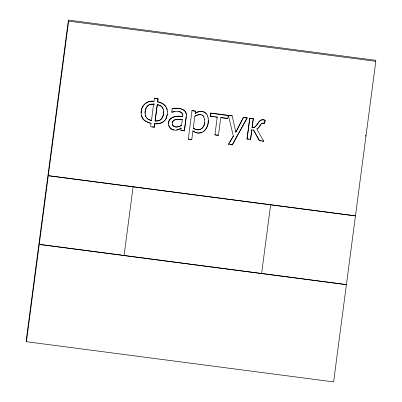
<?xml version="1.0" encoding="UTF-8"?>
<svg xmlns="http://www.w3.org/2000/svg" width="402" height="402" viewBox="0 0 402 402"><rect width="100%" height="100%" fill="white"/><g stroke="black" fill="none" stroke-linecap="round" stroke-linejoin="round"><path stroke-width="0.6" d="M168.594 124.052C168.016 116.505 177.282 115.696 182.704 116.751L182.759 115.942M204.588 119.449C206.005 126.434 199.864 133.424 193.297 128.077C197.749 131.725 204.603 129.092 204.457 122.635M182.789 116.083L182.809 114.821M141.233 113.324C140.454 106.264 146.971 100.083 153.991 101.415L154.363 98.214L158.021 98.691L157.654 101.897L162.328 103.445L165.629 106.244M167.498 111.786L167.408 114.279L166.026 118.736A9.477 9.462 -12.8 0 1 161.559 122.881L157.097 123.922L154.73 123.726L159.378 123.454L161.529 122.741A9.477 9.462 -12.8 0 0 165.996 118.595L167.373 114.138M163.664 111.716L163.162 115.515L161.644 118.595A6.266 6.256 -12.8 0 1 158.152 120.781L155.097 120.937L157.247 104.595M145.077 113.289C145.057 110.073 146.117 106.374 149.212 104.847C150.117 103.917 159.906 103.992 150.469 104.239M208.286 120.444C208.161 124.112 207.241 127.992 204.548 130.65M68.395 20.1L26.19 340.695L26.421 341.715L333.605 381.9L375.81 61.305L375.579 60.285L68.395 20.1L68.626 21.12L26.421 341.715M154.76 123.866L154.318 127.228L150.655 126.751L151.067 123.243L148.84 122.841L144.785 120.741A9.331 9.321 -12.8 0 1 141.529 115.545C139.187 107.957 146.147 99.41 153.991 101.415M146.534 117.871L148.554 119.655L151.464 120.6L153.584 104.118M154.318 127.228L154.73 123.726M157.654 101.897L158.021 98.691M163.483 110.068C163.991 113.032 163.463 116.273 161.674 118.736A6.266 6.256 -12.8 0 1 158.182 120.922L155.127 121.082L157.277 104.736C159.71 105.038 162.076 106.394 163.056 108.726M182.679 114.057C180.609 110.329 175.151 111.686 171.749 112.168L172.187 108.475C177.222 107.806 185.93 107.932 186.317 114.711M172.187 108.475C177.543 107.635 187.819 108.706 186.252 116.67L184.382 130.856L180.905 130.404L181.161 128.052L178.403 129.504M175.513 119.56C172.619 119.856 171.292 123.484 172.93 125.751C175.378 128.017 179.131 127.052 181.578 125.298L182.302 119.399L175.96 119.439M184.382 130.856L186.216 116.53M194.724 131.906L192.89 130.776L191.779 139.61L188.282 139.152L191.99 110.615L195.518 111.213L191.99 110.615M193.297 128.077L194.809 116.178L197.663 114.821L200.623 114.54M206.211 113.64C203.382 110.495 198.387 111.017 195.231 113.384L195.483 111.073M215.472 116.806L217.271 117.178L210.206 116.253L210.578 113.047L228.205 115.354L227.833 118.56L220.768 117.635M210.206 116.253L210.578 113.047M220.733 117.49L218.442 135.313L214.944 134.856L217.241 117.032M250.567 139.514L251.793 129.811L250.567 139.514L247.039 138.916L249.768 118.173L253.265 118.63L252.109 127.796C258.169 128.253 257.677 117.374 265.084 120.314L264.687 123.324C260.205 121.675 260.039 128.313 256.747 128.967L263.782 141.243L259.436 140.675L253.541 130.037L259.436 140.675M247.069 139.057L249.768 118.173M252.109 127.796L253.265 118.63M252.074 127.655C258.139 128.112 257.642 117.233 265.054 120.173L264.687 123.324M365.579 136.233L365.745 134.987M172.282 122.927C173.101 118.268 179.317 119.751 182.302 119.399M243.486 117.349L235.843 132.112L243.486 117.349L247.16 117.967L232.25 144.901L228.482 144.273L233.341 136.107L228.512 144.413M232.25 144.901L247.129 117.826M260.541 124.58L258.757 127.454M146.695 106.922C144.871 109.756 144.589 113.52 145.74 116.66M146.971 106.48L148.021 105.43L150.036 104.394M203.045 131.821L204.171 130.941M257.179 128.67L258.054 128.082M261.571 123.394L263.858 123.077M176.508 130.012L177.925 129.63M201.432 132.585L197.864 132.901M174.764 111.535L171.749 112.168M68.626 21.12L375.81 61.305M158.056 98.832L154.363 98.214M228.421 115.52L232.165 115.871L228.391 115.374L233.371 136.248M210.613 113.188L228.235 115.495M243.517 117.495L247.16 117.967M249.803 118.314L253.295 118.771M210.176 116.113L214.296 116.65M221.326 117.57L227.21 118.339M251.823 129.952L253.572 130.183M184.347 130.715L180.905 130.404M247.039 138.916L248.788 139.147M259.401 140.534L261.265 140.78M262.511 140.941L263.782 141.243M152.453 126.846L154.288 127.087M189.412 139.162L188.282 139.152M190.578 139.313L191.779 139.61M230.351 144.519L232.215 144.76M123.434 255.406L39.235 244.391L346.429 284.631L262.215 273.561M178.719 111.54C180.614 111.716 182.865 112.766 182.845 114.967M157.79 104.716L158.87 104.962M174.046 129.957L171.674 129.153L169.83 127.534M157.619 101.756C162.011 102.349 166.312 105.269 167.257 109.801M149.373 122.836L150.499 123.107M195.181 132.188L197.332 132.76M159.323 105.143C161.559 105.862 163.086 107.957 163.519 110.208M148.805 122.7L145.228 120.907M201.794 114.816L202.754 115.319L204.08 117.123M202.784 115.459C200.291 113.706 196.96 115.193 194.809 116.178M192.92 130.916C201.633 138.027 210.125 127.022 208.176 118.379M147.403 118.746L151.464 120.6M207.146 115.022C205.126 110.429 198.427 110.349 195.231 113.384M146.564 118.012L145.217 114.952M203.507 116.037L204.618 119.59M172.297 124.384L172.9 125.61C175.347 128.032 179.302 126.625 181.578 125.298M207.115 114.877L207.819 116.665M168.77 125.248C169.88 130.871 177.679 131.464 181.161 128.052M169.232 126.62C165.513 117.947 176.061 114.791 182.669 116.61L182.704 116.751M166.584 107.766L167.533 111.927M270.641 204.779L261.612 273.536L124.067 255.546L133.097 186.789M218.442 135.313L214.944 134.856M232.165 115.871L235.843 132.112M207.789 116.525L208.211 118.52M144.75 120.6A9.331 9.321 -12.8 0 1 141.499 115.399M355.463 215.879L48.28 175.694L355.463 215.879"/></g></svg>
